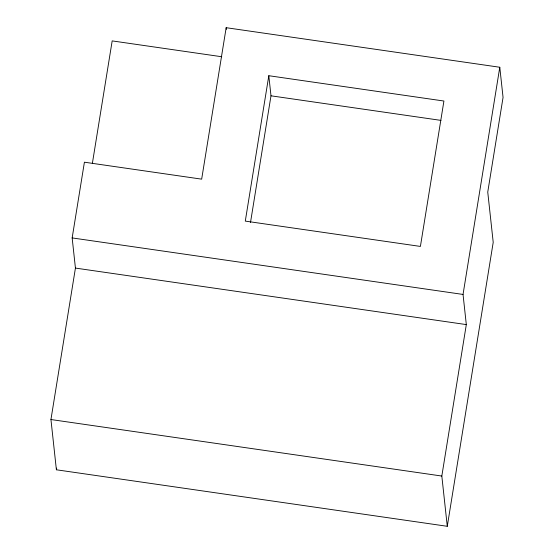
<?xml version="1.0" encoding="UTF-8"?>
<svg xmlns="http://www.w3.org/2000/svg" width="554" height="554" viewBox="0 0 554 554"><rect width="100%" height="100%" fill="white"/><g stroke="black" fill="none" stroke-linecap="round" stroke-linejoin="round"><path stroke-width="0.83" d="M72.159 237.922L84.409 162.197L201.67 179.15L226.171 27.7L499.784 67.256L503.06 97.414L487.749 192.072L493.212 242.327L447.279 526.3L56.397 469.785L50.94 419.53L75.434 268.081L72.159 237.922L463.04 294.437L466.316 324.589L441.822 476.045L447.279 526.3M92.366 163.423L112.178 40.899L221.738 56.743M56.397 469.785L56.674 468.082M268.808 75.711L245.29 221.108L420.403 246.426L443.92 101.029L268.808 75.711L270.989 95.814L250.498 222.507M463.04 294.437L499.784 67.256M270.989 95.814L440.977 120.391M75.434 268.081L466.316 324.589M50.94 419.53L441.822 476.045M226.171 27.7L226.351 29.376"/></g></svg>
